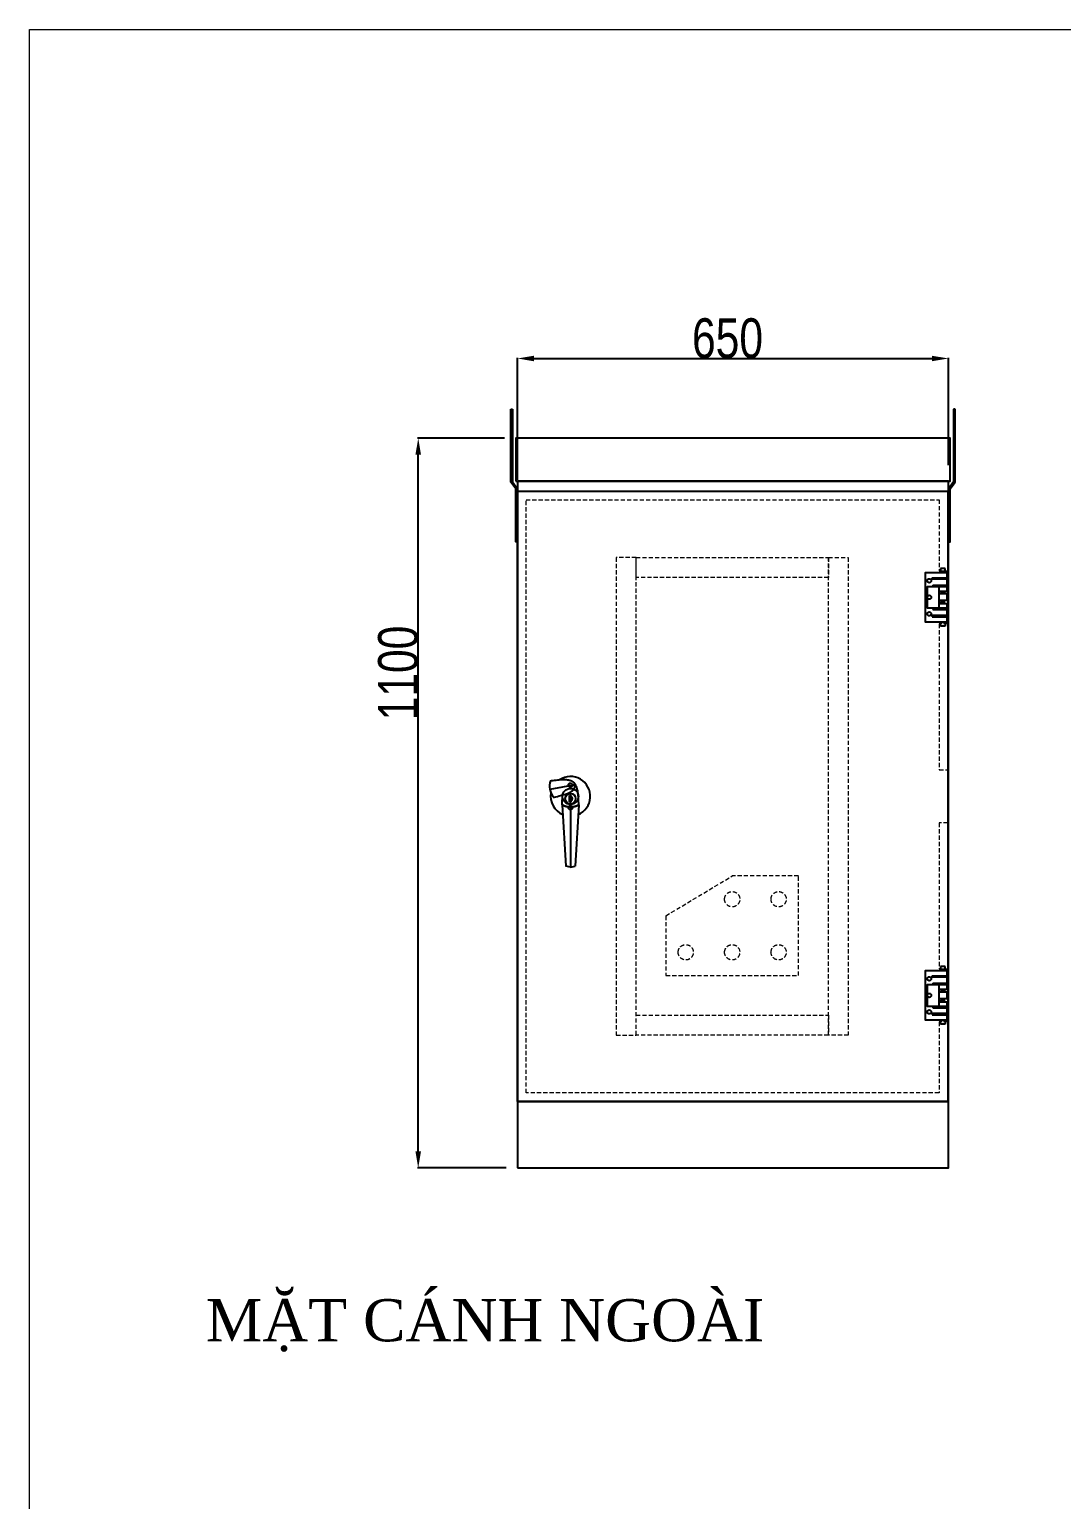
# Model space of a CAD drawing. Header units: inches. Extents: x 21 to 136330, y 8 to 58290.
# Drawn here: x 26641 to 28198, y 37250 to 39466 of the extents above; entities that cross this region are included whole.
import ezdxf
from ezdxf.enums import TextEntityAlignment as Align

# ---------------------------------------------------------------- set-up
doc = ezdxf.new("R2010")
doc.units = ezdxf.units.IN
doc.header["$MEASUREMENT"] = 0
doc.linetypes.add('HIDDEN', pattern=[9.525, 6.35, -3.175])
doc.layers.add('0 TĂNG CỨNG', color=7, linetype='Continuous', lineweight=15)
doc.layers.add('@.0.DM. NÉT ĐỨT', color=8, linetype='HIDDEN', lineweight=9)
for name, color, linetype in [('1-EMC-ACESS', 4, 'Continuous'), ('@.0.DM. NÉT CHÍNH', 7, 'Continuous'), ('equipments-cont.', 140, 'Continuous')]:
    doc.layers.add(name, color=color, linetype=linetype)
doc.layers.add('@.DM. KÍCH THƯỚC', color=8, linetype='Continuous', transparency=0.2)
doc.layers.add('@.DM. KÍCH THƯỚC @ 1', color=8, linetype='Continuous', transparency=0.2)
doc.styles.add('ARIAL', font='arial.ttf')
doc.styles.add('roman', font='roman.shx', dxfattribs={"width": 0.8})
doc.styles.add('Tahoma (Input Text)', font='tahoma.ttf')
doc.dimstyles.new('Kích thước Duy Mạnh', dxfattribs={"dimtxt": 30, "dimasz": 25, "dimexe": 1.25, "dimexo": 20, "dimtad": 1, "dimdec": 1, "dimtxsty": 'roman', "dimcen": 2.5, "dimclrd": 8, "dimclre": 8, "dimclrt": 2, "dimadec": 0, "dimazin": 0, "dimtfac": 1, "dimtdec": 1, "dimtix": 1, "dimtmove": 0, "dimatfit": 3, "dimfxl": 1, "dimtfillclr": 1, "dimarcsym": 0})

# ---------------------------------------------------------------- blocks, each defined once
blk = doc.blocks.new('KHUNG KT1')
at = {"color": 7}
blk.add_lwpolyline([(0, 0), (7128, 0), (7128, -5040), (0, -5040)], close=True, dxfattribs=at)
at = {"color": 1, "style": 'Tahoma (Input Text)', "flags": 8}
for tag, p in [('#03', (1514.7, -4846.3)), ('#01', (328.9, -4851.1)), ('#05', (2819, -4851.1)), ('#07', (4424, -4851.1)), ('#09', (5172.9, -4851.1)), ('#02', (189.8, -4995.1)), ('#04', (1755.3, -4995.1)), ('#06', (2727.8, -4995.1)), ('#08', (4382.7, -4995.1)), ('#10', (5172.9, -4995.1))]:
    blk.add_attdef(tag, p, '', height=60, dxfattribs=at)
blk.add_attdef('#11', text='', height=60, dxfattribs=at).set_placement((6996, -4961.6), align=Align.CENTER)
at = {"layer": '0 TĂNG CỨNG', "color": 1, "style": 'ARIAL'}
blk.add_attdef('#12', (852.8, -4987.6), '', height=60, dxfattribs=at)
blk = doc.blocks.new('*D630')
at = {"layer": '@.DM. KÍCH THƯỚC', "color": 8, "lineweight": -2, "transparency": 16777216}
for p, q in [((27377.2, 38786.9), (27377.2, 38971.1)), ((28027.2, 38809.1), (28027.2, 38971.1))]:
    blk.add_line(p, q, dxfattribs=at)
at = {"layer": '@.DM. KÍCH THƯỚC', "lineweight": -2, "transparency": 16777216}
blk.add_line((27402.2, 38969.9), (28002.2, 38969.9), dxfattribs=at)
at = {"layer": '@.DM. KÍCH THƯỚC', "transparency": 16777216}
for points in [[(27402.2, 38974), (27402.2, 38965.7), (27377.2, 38969.9)], [(28002.2, 38974), (28002.2, 38965.7), (28027.2, 38969.9)]]:
    blk.add_solid(points, dxfattribs=at)
at = {"layer": 'Defpoints', "color": 0, "transparency": 16777216}
for p in [(28027.2, 38969.9), (28027.2, 38789.1), (27377.2, 38766.9)]:
    blk.add_point(p, dxfattribs=at)
at = {"layer": '@.DM. KÍCH THƯỚC', "color": 2, "transparency": 16777216, "insert": (27640.5, 39030.5), "char_height": 60, "attachment_point": 1, "style": 'roman'}
blk.add_mtext('650', dxfattribs=at)
blk = doc.blocks.new('*D635')
at = {"layer": '@.DM. KÍCH THƯỚC', "color": 8, "lineweight": -2, "transparency": 16777216}
for p, q in [((27357.7, 38849.8), (27226.4, 38849.8)), ((27360.3, 37749.9), (27226.4, 37749.9))]:
    blk.add_line(p, q, dxfattribs=at)
at = {"layer": '@.DM. KÍCH THƯỚC', "lineweight": -2, "transparency": 16777216}
blk.add_line((27227.7, 37774.9), (27227.7, 38824.8), dxfattribs=at)
at = {"layer": '@.DM. KÍCH THƯỚC', "transparency": 16777216}
for points in [[(27223.5, 38824.8), (27231.9, 38824.8), (27227.7, 38849.8)], [(27223.5, 37774.9), (27231.9, 37774.9), (27227.7, 37749.9)]]:
    blk.add_solid(points, dxfattribs=at)
at = {"layer": 'Defpoints', "color": 0, "transparency": 16777216}
for p in [(27227.7, 38849.8), (27377.7, 38849.8), (27380.3, 37749.9)]:
    blk.add_point(p, dxfattribs=at)
at = {"layer": '@.DM. KÍCH THƯỚC', "color": 2, "transparency": 16777216, "insert": (27167.1, 38424.4), "char_height": 60, "attachment_point": 1, "rotation": 90, "style": 'roman'}
blk.add_mtext('1100', dxfattribs=at)
blk = doc.blocks.new('knt')
at = {"layer": 'equipments-cont.'}
for p, q in [((89691.2, 37096.4), (89653.3, 37089.7)), ((89683.1, 37070.7), (89683.1, 37080.7)), ((89685.6, 37080.7), (89683.1, 37080.7)), ((89685.6, 37070.7), (89685.6, 37080.7)), ((89671.8, 37066.2), (89677.2, 36974.2)), ((89685.6, 37070.7), (89683.1, 37070.7)), ((89684.3, 37063.2), (89684.3, 36972.2)), ((89696.8, 37066.2), (89691.4, 36974.2)), ((89684.3, 36972.2), (89677.2, 36974.2)), ((89684.3, 36972.2), (89691.4, 36974.2))]:
    blk.add_line(p, q, dxfattribs=at)
for points in [[(89654.1, 37102.6), (89655.8, 37102.9), (89658.2, 37103.2), (89660.5, 37103.5), (89662.8, 37103.8), (89665.1, 37104.1), (89667.4, 37104.3), (89669.5, 37104.4), (89671.4, 37104.5), (89673.2, 37104.6), (89674.8, 37104.6), (89676.2, 37104.6), (89677.5, 37104.5), (89678.6, 37104.4), (89679.7, 37104.3), (89680.7, 37104.2), (89681.6, 37104), (89682.4, 37103.8), (89683.2, 37103.6), (89683.9, 37103.4), (89684.6, 37103.2), (89685.2, 37102.9), (89685.8, 37102.7), (89686.3, 37102.4), (89686.8, 37102.2), (89687.2, 37101.9), (89687.6, 37101.7), (89688, 37101.4), (89688.3, 37101.2), (89688.6, 37100.9), (89688.9, 37100.6), (89689.1, 37100.3), (89689.4, 37100), (89689.6, 37099.7), (89689.8, 37099.4), (89690.1, 37099), (89690.3, 37098.6), (89690.5, 37098.1), (89690.7, 37097.6), (89691, 37097.1), (89691.2, 37096.4)], [(89658.4, 37077.9), (89660.2, 37078.2), (89662.5, 37078.7), (89664.8, 37079.2), (89667.1, 37079.8), (89669.3, 37080.3), (89671.5, 37080.9), (89673.5, 37081.5), (89675.4, 37082), (89677, 37082.6), (89678.5, 37083.1), (89679.9, 37083.6), (89681.1, 37084.1), (89682.1, 37084.6), (89683.1, 37085.1), (89684, 37085.5), (89684.7, 37086), (89685.5, 37086.5), (89686.1, 37086.9), (89686.7, 37087.4), (89687.3, 37087.8), (89687.8, 37088.2), (89688.2, 37088.7), (89688.6, 37089.1), (89689, 37089.5), (89689.3, 37089.9), (89689.6, 37090.2), (89689.9, 37090.6), (89690.1, 37091), (89690.3, 37091.3), (89690.4, 37091.7), (89690.6, 37092), (89690.7, 37092.4), (89690.8, 37092.8), (89690.9, 37093.2), (89691, 37093.6), (89691.1, 37094.1), (89691.1, 37094.6), (89691.2, 37095.1), (89691.2, 37095.7), (89691.2, 37096.4)], [(89696.8, 37066.2), (89696.8, 37068.5), (89696.7, 37070.8), (89696.6, 37073.2), (89696.5, 37075.5), (89696.3, 37077.8), (89696.1, 37080.1), (89695.9, 37082.1), (89695.7, 37084.1), (89695.5, 37085.8), (89695.2, 37087.4), (89694.9, 37088.8), (89694.6, 37090.1), (89694.4, 37091.2), (89694, 37092.2), (89693.7, 37093.2), (89693.4, 37094), (89693.1, 37094.8), (89692.7, 37095.5), (89692.4, 37096.2), (89692.1, 37096.8), (89691.7, 37097.4), (89691.4, 37097.9), (89691, 37098.4), (89690.7, 37098.8), (89690.4, 37099.2), (89690.1, 37099.5), (89689.8, 37099.8), (89689.5, 37100.1), (89689.1, 37100.4), (89688.9, 37100.6)], [(89671.8, 37066.2), (89671.8, 37068.5), (89671.9, 37070.8), (89672, 37073.2), (89672.1, 37075.5), (89672.3, 37077.8), (89672.5, 37080.1), (89672.6, 37081.2)]]:
    blk.add_lwpolyline(points, dxfattribs=at)
blk.add_circle((89684.3, 37075.7), 7.8, dxfattribs=at)
for centre, radius, start, end in [((89680.7, 37094.6), 27.8, 163.2809, 216.7191), ((89684.3, 37079.2), 29.9, 292.9205, 123.0177), ((89684.3, 37079.2), 29.9, 170.1244, 247.0795), ((89685.1, 37075.7), 2.5, 281.537, 78.463), ((89684.6, 37075.7), 1.5, 311.8103, 48.1897), ((89684.3, 37091.5), 27.8, 243.2809, 296.7191), ((89684.3, 37091), 27.8, 243.2809, 296.7191)]:
    blk.add_arc(centre, radius, start, end, dxfattribs=at)
blk = doc.blocks.new('HL011-1-6')
at = {"color": 8}
for p, q in [((29.5, 81), (22.5, 81)), ((22.5, 81), (22.5, 78)), ((23.5, 78), (22.5, 78)), ((23.5, 75), (22.5, 75)), ((23.5, 75), (23.5, 78)), ((29.5, 78), (28.5, 78)), ((28.5, 75), (28.5, 78)), ((28.5, 75), (29.5, 75)), ((29.5, 78), (29.5, 81)), ((11, 56), (11, 54)), ((11, 56), (32, 56)), ((20, 54), (20, 21)), ((20, 47), (32, 47)), ((22.5, 56), (22.5, 54)), ((23.1, 47), (24, 44)), ((28.9, 47), (28, 44)), ((29.5, 54), (29.5, 56)), ((32, 42.5), (20, 42.5)), ((32, 32.5), (20, 32.5)), ((20, 28), (32, 28)), ((23.1, 28), (24, 31)), ((24, 44), (28, 44)), ((24, 31), (28, 31)), ((28.9, 28), (28, 31)), ((11, 21), (11, 19)), ((11, 19), (32, 19)), ((22.5, 19), (22.5, 21)), ((23.5, 0), (22.5, 0)), ((23.5, 0), (23.5, -3)), ((28.5, 0), (28.5, -3)), ((28.5, 0), (29.5, 0)), ((29.5, 21), (29.5, 19)), ((22.5, -6), (22.5, -3)), ((23.5, -3), (22.5, -3)), ((29.5, -6), (22.5, -6)), ((29.5, -3), (28.5, -3)), ((29.5, -3), (29.5, -6))]:
    blk.add_line(p, q, dxfattribs=at)
for points in [[(32, 19), (32, 0), (0, 0), (0, 75), (32, 75), (32, 56)], [(32, 28), (32, 21), (3, 21), (3, 54), (32, 54), (32, 47)], [(32, 42.5), (32, 32.5)]]:
    blk.add_lwpolyline(points, dxfattribs=at)
for points in [[(10, 67), (32, 67), (32, 65), (10, 65)], [(10, 8), (32, 8), (32, 10), (10, 10)]]:
    blk.add_lwpolyline(points, close=True, dxfattribs=at)
for centre in [(5.5, 62.5), (5.5, 37.5), (5.5, 12.5)]:
    blk.add_circle(centre, 3, dxfattribs=at)
blk = doc.blocks.new('Tai cau - 1')
h = blk.add_hatch(color=8)
h.paths.add_polyline_path([(-7.5, 200), (-10, 200), (-10, 182.5), (-7.5, 182.5)])
h.paths.add_polyline_path([(-7.5, 157.5), (-10, 157.5), (-10, 89.6), (-2.5, 79.6), (-2.5, 0), (0, 0), (0, 80), (-7.5, 90.4)])
at = {"color": 8}
for p, q in [((-10, 200), (-7.5, 200)), ((-10, 89.6), (-10, 200)), ((-7.5, 200), (-7.5, 90.4)), ((-2.5, 79.6), (-10, 89.6))]:
    blk.add_line(p, q, dxfattribs=at)
at = {"color": 2}
blk.add_lwpolyline([(-10, 182.5), (-7.5, 182.5), (-7.5, 157.5), (-10, 157.5)], close=True, dxfattribs=at)
at = {"color": 8}
blk.add_lwpolyline([(-7.5, 90.4), (0, 80), (0, 0), (-2.5, 0), (-2.5, 79.6)], dxfattribs=at)

msp = doc.modelspace()

# ---------------------------------------------------------------- linework, layer by layer
at = {"layer": '@.0.DM. NÉT CHÍNH'}
for points in [[(27374.6894, 38784.8731), (28029.6894, 38784.8731), (28029.6894, 38849.8134), (27374.6894, 38849.8134)], [(27377.1894, 37849.9364), (28027.1894, 37849.9364), (28027.1894, 38784.8731), (27377.1894, 38784.8731)], [(28026.1894, 37849.9364), (27377.1894, 37849.9364), (27377.1894, 38769.9364), (28026.1894, 38769.9364)], [(27377.1894, 37749.9364), (28027.1894, 37749.9364), (28027.1894, 37849.9364), (27377.1894, 37849.9364)]]:
    msp.add_lwpolyline(points, close=True, dxfattribs=at)
for centre, radius in [((27457.1894, 38309.9364), 12), ((27457.1894, 38309.9364), 12), ((27457.1894, 38326.9364), 3), ((27457.1894, 38326.9364), 3), ((27457.1894, 38292.9364), 3), ((27457.1894, 38292.9364), 3)]:
    msp.add_circle(centre, radius, dxfattribs=at)
at = {"layer": '@.0.DM. NÉT ĐỨT'}
for p, q in [((27601.0823, 38129.9219), (27701.0885, 38189.9111)), ((27801.0885, 38189.9007), (27701.0885, 38189.9111)), ((27801.0729, 38039.8272), (27801.0885, 38189.8261)), ((27689.5849, 38154.9129), (27689.5849, 38154.9185)), ((27712.5849, 38154.8986), (27712.5849, 38154.9042)), ((27759.5849, 38154.9056), (27759.5849, 38154.9112)), ((27782.5849, 38154.8913), (27782.5849, 38154.8969)), ((27601.0823, 38129.9219), (27601.0729, 38039.848)), ((27619.5766, 38074.9207), (27619.5766, 38074.9263)), ((27642.5766, 38074.9064), (27642.5766, 38074.912)), ((27689.5766, 38074.9134), (27689.5766, 38074.919)), ((27712.5766, 38074.8991), (27712.5766, 38074.9047)), ((27759.5766, 38074.9061), (27759.5766, 38074.9117)), ((27782.5766, 38074.8919), (27782.5766, 38074.8974)), ((27601.0729, 38039.848), (27801.0729, 38039.8272))]:
    msp.add_line(p, q, dxfattribs=at)
for points in [[(28026.1894, 38649.9364), (28026.1894, 38569.9364), (28013.1894, 38569.9364), (28013.1894, 38349.9364), (28026.1894, 38349.9364), (28026.1894, 38269.9364), (28013.1894, 38269.9364), (28013.1894, 38049.9364), (28026.1894, 38049.9364), (28026.1894, 37969.9364), (28013.1894, 37969.9364), (28013.1894, 37862.9364), (27390.1894, 37862.9364), (27390.1894, 38756.9364), (28013.1894, 38756.9364), (28013.1894, 38649.9364)], [(27526.1894, 37949.9364), (27556.1894, 37949.9364), (27556.1894, 38669.9364), (27526.1894, 38669.9364)], [(27556.1894, 38669.9364), (27846.1894, 38669.9364), (27846.1894, 38639.9364), (27556.1894, 38639.9364)], [(27846.1894, 38669.9364), (27876.1894, 38669.9364), (27876.1894, 37949.9364), (27846.1894, 37949.9364)], [(27556.1894, 37979.9364), (27846.1894, 37979.9364), (27846.1894, 37949.9364), (27556.1894, 37949.9364)]]:
    msp.add_lwpolyline(points, close=True, dxfattribs=at)
for centre in [(27701.0849, 38154.9113), (27701.0849, 38154.9057), (27771.0849, 38154.904), (27771.0849, 38154.8984), (27631.0766, 38074.9192), (27631.0766, 38074.9136), (27701.0766, 38074.9119), (27701.0766, 38074.9063), (27771.0766, 38074.9046), (27771.0766, 38074.899)]:
    msp.add_ellipse(centre, major_axis=(-11.5, 0.0012), ratio=0.999993052, dxfattribs=at)

# ---------------------------------------------------------------- block references
at = {"color": 7}
for name, p in [('Tai cau - 1', (27377.1894, 38693.6448)), ('HL011-1-6', (27992.6894, 38572.4364)), ('HL011-1-6', (27992.6894, 37972.4364))]:
    msp.add_blockref(name, p, dxfattribs=at)
at = {"color": 7, "xscale": -1}
msp.add_blockref('Tai cau - 1', (28027.1894, 38693.6448), dxfattribs=at)
msp.add_blockref('knt', (-62227.1127, 1230.7628))
at = {"layer": '0 TĂNG CỨNG', "color": 1, "xscale": 0.8792977987369557, "yscale": 0.8792977987369557, "zscale": 0.8792977987369557}
msp.add_blockref('KHUNG KT1', (26641.411, 39465.8614), dxfattribs=at)

# ---------------------------------------------------------------- texts
at = {"layer": '1-EMC-ACESS', "color": 1, "linetype": 'ByBlock', "lineweight": -2, "insert": (27328.335, 37552.1531), "char_height": 63.504, "width": 972.626469, "attachment_point": 2, "style": 'ARIAL'}
msp.add_mtext('{\\fTimes New Roman|b0|i0|c0|p18;\\C7;MẶT CÁNH NGOÀI}', dxfattribs=at)

# ---------------------------------------------------------------- dimensions: what is measured, and where the dimension line sits
at = {"layer": '@.DM. KÍCH THƯỚC @ 1', "color": 0}
for base, p1, p2, angle, picture, middle in [((28027.1894, 38969.8755), (27377.1894, 38766.9364), (28027.1894, 38789.1463), 180, '*D630', (27702.1894, 38969.8755)), ((27227.6894, 38849.8134), (27380.2601, 37749.9364), (27377.6894, 38849.8134), 90, '*D635', (27227.6894, 38499.8749))]:
    dim = msp.add_linear_dim(base=base, p1=p1, p2=p2, angle=angle, dimstyle='Kích thước Duy Mạnh', override={"dimscale": 1, "dimtxt": 60, "dimdec": 0, "dimclrd": 256, "dimtdec": 0, "dimtix": 1, "dimtofl": 0, "dimtmove": 0, "dimatfit": 1}, dxfattribs=at)
    dim.commit()
    dim.dimension.update_dxf_attribs({"geometry": picture, "text_midpoint": middle, "dimtype": 128})

doc.saveas('drawing.dxf')
